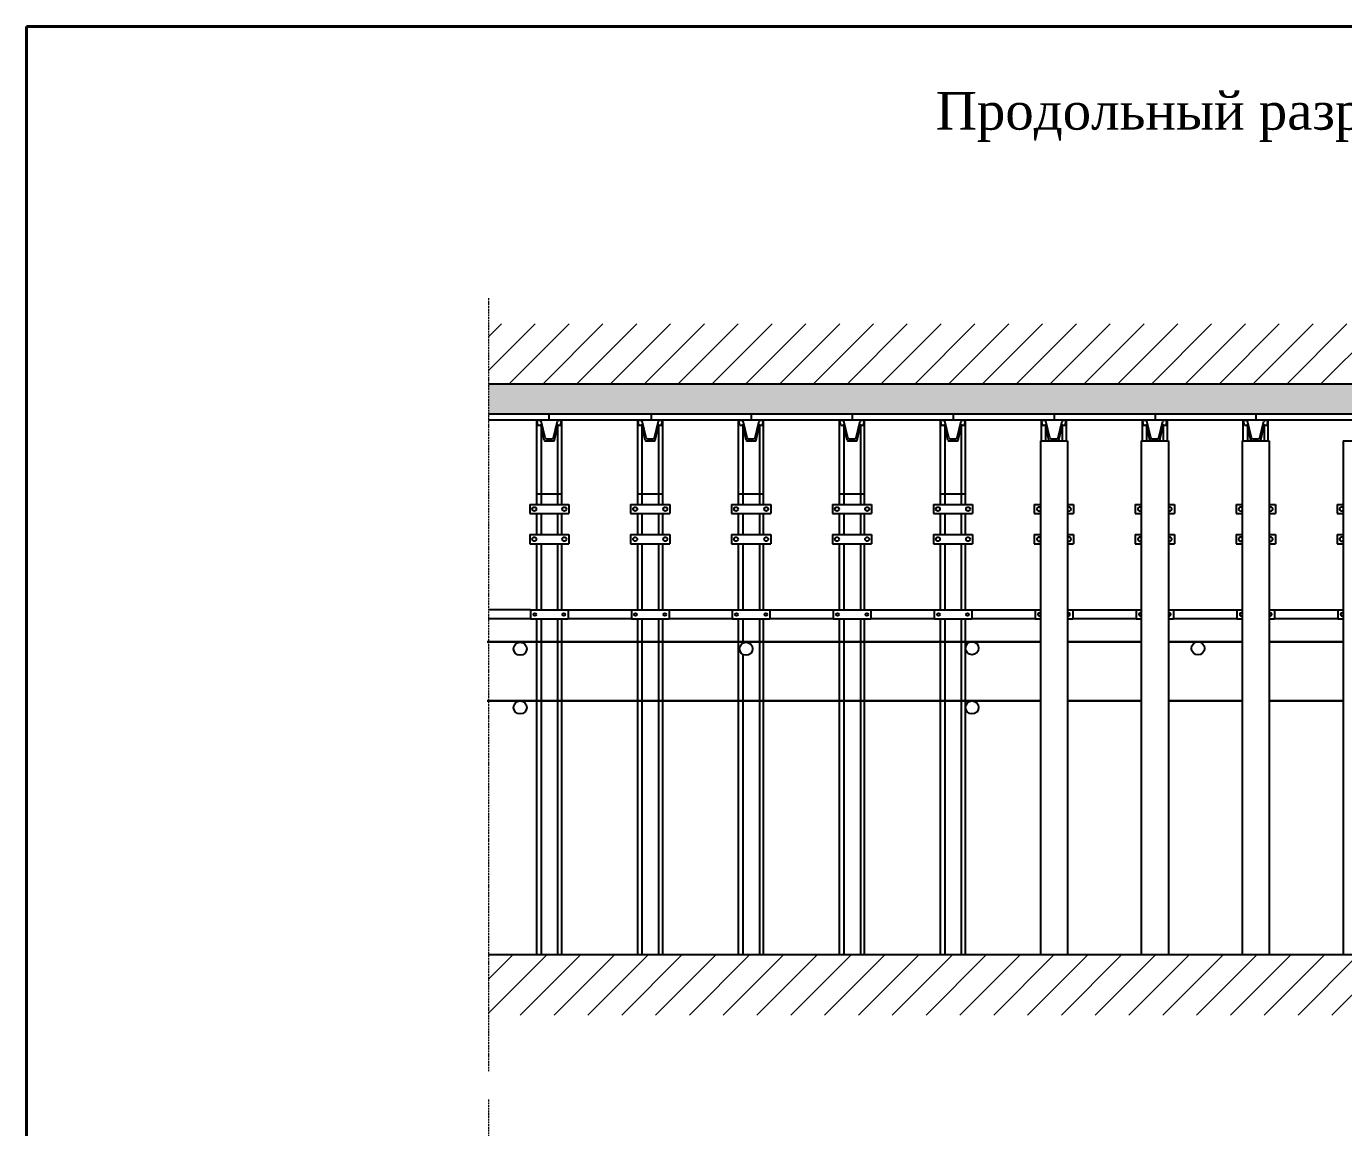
# Model space of a CAD drawing. Header units: millimetres. Extents: x -46762 to 161452, y -66984 to 31524.
# Drawn here: x -46762 to -38017, y 11170 to 18483 of the extents above; entities that cross this region are included whole.
import ezdxf

# ---------------------------------------------------------------- set-up
doc = ezdxf.new("R2010")
doc.units = ezdxf.units.MM
doc.header["$LTSCALE"] = 0.5
doc.linetypes.add('ACAD_ISO10W100', pattern=[18, 12, -3, 0, -3])
doc.styles.get("Standard").update_dxf_attribs({"font": 'TIMES.TTF'})
pattern_1 = [(228.0128, (-73422.488, -15068.033), (-1016.0008633, -1143.0014045), [17.08605, -1691.525]), (184.9697, (-73433.9176, -15080.733), (1524.0024653, 126.9991038), [29.32025, -2902.7]), (132.5104, (-73463.1276, -15083.273), (1269.9990759, -1397.0013646), [20.6741, -2046.735]), (267.2737, (-73512.6576, -15115.023), (126.99944854, 2539.9991827), [26.70025, -2643.32]), (292.8337, (-73513.9276, -15141.693), (-635.0018028, 1524.0008665), [26.1817, -2591.99]), (357.2737, (-73503.7676, -15165.823), (-2539.9991827, 126.99944854), [26.70025, -2643.32]), (37.6942, (-73477.0976, -15167.093), (-1651.00104306, -1269.99886785), [35.3097, -3495.655]), (72.2553, (-73449.1576, -15145.503), (889.00177827, 2794.0008103), [33.336, -3300.265]), (121.4296, (-73438.9976, -15113.753), (-1016.00026176, 1650.998058), [26.79065, -2652.275]), (175.2364, (-73452.968, -15090.893), (1396.9989027, -126.9988081), [30.58565, -1498.695]), (222.3974, (-73483.4476, -15088.3528), (-1524.00004586, -1396.99818253), [39.5539, -3915.84]), (138.8141, (-73386.928, -15116.293), (-888.9994337, 761.998828), [13.50025, -1336.53]), (171.4692, (-73397.0876, -15107.403), (1650.9974798, -254.00064), [25.6841, -2542.73]), (225, (-73422.49, -15103.59), (-3e-14, -126.99991), [17.96045, -161.6445]), (203.1986, (-73431.378, -15088.353), (635.002141, 254.0011137), [9.67205, -957.53]), (291.8014, (-73440.268, -15092.163), (-127.000089, 381.000245), [13.6783, -670.24]), (30.9638, (-73435.188, -15104.863), (380.999598, 254.000198), [22.216, -718.315]), (161.5651, (-73416.138, -15093.433), (254.000116, -126.99981), [16.06435, -385.545]), (16.3895, (-73513.9276, -15092.163), (1270.0007007, 380.9992075), [22.5044, -2227.94]), (70.3462, (-73492.3376, -15085.813), (-507.9985844, -1396.9980244), [18.87995, -1869.11]), (293.1986, (-73416.138, -15068.033), (-254.0011137, 635.002141), [19.344, -947.86]), (343.6105, (-73408.5176, -15085.813), (-1270.0007007, 380.9992075), [22.5044, -2227.94]), (339.444, (-73513.928, -15170.903), (-635.000788, 253.999692), [21.70175, -1063.385]), (294.7751, (-73493.608, -15178.523), (-634.9985202, 1396.9993513), [18.1836, -1800.18]), (66.8014, (-73414.868, -15195.033), (254.0011137, 635.002141), [19.344, -947.86]), (17.354, (-73407.2476, -15177.253), (-1651.0000891, -507.9992338), [21.28915, -2107.62]), (69.444, (-73477.098, -15195.033), (-253.999692, -635.000788), [10.8509, -1074.24]), (101.3099, (-73422.488, -15195.033), (-126.999373, 507.998373), [6.47575, -641.1]), (165.9638, (-73423.758, -15188.683), (381.000268, -126.99978), [26.1817, -497.4525]), (186.009, (-73449.1576, -15182.333), (1269.9981272, 126.9997034), [24.26335, -2402.07]), (303.6901, (-73435.188, -15116.293), (-127.000044, 253.999755), [18.3162, -439.589]), (353.1572, (-73425.0276, -15131.533), (2159.00089283, -254.0011376), [31.97785, -3165.8]), (60.9454, (-73393.278, -15135.343), (-507.9988183, -888.9978805), [13.0754, -1294.47]), (90, (-73386.93, -15123.91), (-127, 127), [7.62, -119.38]), (120.2564, (-73451.698, -15178.523), (507.9989233, -888.9995516), [17.64335, -1746.695]), (48.0128, (-73460.588, -15163.283), (1016.0008633, 1143.0014045), [34.17215, -1674.44]), (0, (-73437.73, -15137.88), (127, 127), [33.02, -93.98]), (325.3048, (-73404.7076, -15137.883), (-1269.9977995, 889.0000845), [20.0805, -1987.965]), (254.0546, (-73388.198, -15149.313), (-127.000324, -508.00121), [18.49145, -906.085]), (207.646, (-73393.2776, -15167.093), (-2412.99915245, -1270.00079874), [30.10725, -2980.625]), (175.4261, (-73419.9476, -15181.063), (-1651.00038024, 126.99938556), [31.85145, -3153.29]), (175.4261, (-73419.9476, -15181.063), (-1651.00038024, 126.99938556), [31.85145, -3153.29])]
pattern_2 = [(45, (-73513.93, -15195.03), (-112.2532, 112.2532), [])]

msp = doc.modelspace()

# ---------------------------------------------------------------- hatches: boundary and pattern name
at = {"lineweight": 9, "ltscale": 2}
h = msp.add_hatch(dxfattribs=at)
h.set_pattern_fill('ANSI31', color=256, scale=50, style=0)
h.set_pattern_definition(pattern_2)
h.paths.add_polyline_path([(-39940.34, 16506.98), (-43693.73, 16506.98), (-43693.73, 16106.98), (-39940.34, 16106.98)])
h = msp.add_hatch(dxfattribs=at)
h.set_pattern_fill('ANSI31', color=256, scale=50, style=0)
h.set_pattern_definition(pattern_2)
h.paths.add_polyline_path([(-35252.91, 16506.98), (-39940.34, 16506.98), (-39940.34, 16106.98), (-35252.91, 16106.98)])
h = msp.add_hatch(dxfattribs=at)
h.set_pattern_fill('GRAVEL', color=256, scale=5, style=0)
h.set_pattern_definition(pattern_1)
h.paths.add_polyline_path([(-39940.34, 16106.98), (-43693.73, 16106.98), (-43693.73, 15906.98), (-39940.34, 15906.98)])
h = msp.add_hatch(dxfattribs=at)
h.set_pattern_fill('GRAVEL', color=256, scale=5, style=0)
h.set_pattern_definition(pattern_1)
h.paths.add_polyline_path([(-35252.91, 16106.98), (-39940.34, 16106.98), (-39940.34, 15906.98), (-35252.91, 15906.98)])
h = msp.add_hatch(dxfattribs=at)
h.set_pattern_fill('ANSI31', color=256, scale=50, style=0)
h.set_pattern_definition(pattern_2)
h.paths.add_polyline_path([(-35837.59, 12316.98), (-43693.73, 12316.98), (-43693.73, 11916.98), (-35837.59, 11916.98)])

# ---------------------------------------------------------------- linework, layer by layer
at = {"lineweight": 40}
for q in [(-18022.98, 18482.97), (-46762.33, -330.51)]:
    msp.add_line((-46762.33, 18482.97), q, dxfattribs=at)
at = {"linetype": 'ACAD_ISO10W100', "lineweight": 15, "ltscale": 2}
for p, q in [((-43693.73, 16679.03), (-43693.73, 11540.35)), ((-43693.73, 11356.09), (-43693.73, 3654.26))]:
    msp.add_line(p, q, dxfattribs=at)
at = {"ltscale": 2}
for p, q in [((-33844.82, 16106.98), (-43693.73, 16106.98)), ((-33908.96, 15906.98), (-43693.73, 15906.98)), ((-33827.59, 15866.98), (-43693.73, 15866.98)), ((-43293.85, 15906.98), (-43293.85, 15866.98)), ((-42615.27, 15906.98), (-42615.27, 15866.98)), ((-41950.9, 15906.98), (-41950.9, 15866.98)), ((-41280.49, 15906.98), (-41280.49, 15866.98)), ((-40609.96, 15906.98), (-40609.96, 15866.98)), ((-39939.29, 15906.98), (-39939.29, 15866.98)), ((-39269.29, 15906.98), (-39269.29, 15866.98)), ((-38599.29, 15906.98), (-38599.29, 15866.98)), ((-40030.59, 15729.98), (-40030.59, 12316.98)), ((-40030.59, 15729.98), (-39850.59, 15729.98)), ((-39850.59, 15729.98), (-39850.59, 12316.98)), ((-39360.59, 15729.98), (-39360.59, 12316.98)), ((-39360.59, 15729.98), (-39180.59, 15729.98)), ((-39180.59, 15729.98), (-39180.59, 12316.98)), ((-38690.59, 15729.98), (-38690.59, 12316.98)), ((-38690.59, 15729.98), (-38510.59, 15729.98)), ((-38510.59, 15729.98), (-38510.59, 12316.98)), ((-38020.59, 15729.98), (-38020.59, 12316.98)), ((-38020.59, 15729.98), (-37840.59, 15729.98)), ((-43415.59, 14607.82), (-43693.73, 14607.82)), ((-43415.59, 14547.82), (-43693.73, 14547.82)), ((-33343.78, 12316.98), (-43693.73, 12316.98))]:
    msp.add_line(p, q, dxfattribs=at)
for p, q in [((-43373.59, 15307.82), (-43373.59, 15866.98)), ((-43373.59, 15866.98), (-43350.32, 15866.98)), ((-43366.09, 15834.98), (-43373.54, 15866.98)), ((-43366.09, 15834.98), (-43350.44, 15834.98)), ((-43345.59, 15832.51), (-43345.59, 15307.82)), ((-43324.1, 15734.73), (-43344.57, 15830.24)), ((-43317.91, 15751.42), (-43344.48, 15862.38)), ((-43263.26, 15751.42), (-43236.69, 15862.38)), ((-43257.07, 15734.73), (-43236.6, 15830.24)), ((-43235.59, 15832.51), (-43235.59, 15307.82)), ((-43230.85, 15866.98), (-43207.59, 15866.98)), ((-43230.73, 15834.98), (-43215.16, 15834.98)), ((-43215.16, 15834.98), (-43207.74, 15866.98)), ((-43207.59, 15307.82), (-43207.59, 15866.98)), ((-42703.59, 15866.98), (-42680.32, 15866.98)), ((-42703.59, 15307.82), (-42703.59, 15866.98)), ((-42696.09, 15834.98), (-42703.54, 15866.98)), ((-42696.09, 15834.98), (-42680.44, 15834.98)), ((-42675.59, 15832.51), (-42675.59, 15307.82)), ((-42654.1, 15734.73), (-42674.57, 15830.24)), ((-42647.91, 15751.42), (-42674.48, 15862.38)), ((-42593.26, 15751.42), (-42566.69, 15862.38)), ((-42587.07, 15734.73), (-42566.6, 15830.24)), ((-42565.59, 15832.51), (-42565.59, 15307.82)), ((-42560.85, 15866.98), (-42537.59, 15866.98)), ((-42560.73, 15834.98), (-42545.16, 15834.98)), ((-42545.16, 15834.98), (-42537.74, 15866.98)), ((-42537.59, 15307.82), (-42537.59, 15866.98)), ((-42033.59, 15866.98), (-42010.32, 15866.98)), ((-42033.59, 15307.82), (-42033.59, 15866.98)), ((-42026.09, 15834.98), (-42033.54, 15866.98)), ((-42026.09, 15834.98), (-42010.44, 15834.98)), ((-42005.59, 15832.51), (-42005.59, 15307.82)), ((-41984.1, 15734.73), (-42004.57, 15830.24)), ((-41977.91, 15751.42), (-42004.48, 15862.38)), ((-41923.26, 15751.42), (-41896.69, 15862.38)), ((-41917.07, 15734.73), (-41896.6, 15830.24)), ((-41895.59, 15832.51), (-41895.59, 15307.82)), ((-41890.85, 15866.98), (-41867.59, 15866.98)), ((-41890.73, 15834.98), (-41875.16, 15834.98)), ((-41875.16, 15834.98), (-41867.74, 15866.98)), ((-41867.59, 15307.82), (-41867.59, 15866.98)), ((-41363.59, 15866.98), (-41340.32, 15866.98)), ((-41363.59, 15307.82), (-41363.59, 15866.98)), ((-41356.09, 15834.98), (-41363.54, 15866.98)), ((-41356.09, 15834.98), (-41340.44, 15834.98)), ((-41335.59, 15832.51), (-41335.59, 15307.82)), ((-41314.1, 15734.73), (-41334.57, 15830.24)), ((-41307.91, 15751.42), (-41334.48, 15862.38)), ((-41253.26, 15751.42), (-41226.69, 15862.38)), ((-41247.07, 15734.73), (-41226.6, 15830.24)), ((-41225.59, 15832.51), (-41225.59, 15307.82)), ((-41220.85, 15866.98), (-41197.59, 15866.98)), ((-41220.73, 15834.98), (-41205.16, 15834.98)), ((-41205.16, 15834.98), (-41197.74, 15866.98)), ((-41197.59, 15307.82), (-41197.59, 15866.98)), ((-40693.59, 15866.98), (-40670.32, 15866.98)), ((-40693.59, 15307.82), (-40693.59, 15866.98)), ((-40686.09, 15834.98), (-40693.54, 15866.98)), ((-40686.09, 15834.98), (-40670.44, 15834.98)), ((-40665.59, 15832.51), (-40665.59, 15307.82)), ((-40644.1, 15734.73), (-40664.57, 15830.24)), ((-40637.91, 15751.42), (-40664.48, 15862.38)), ((-40583.26, 15751.42), (-40556.69, 15862.38)), ((-40577.07, 15734.73), (-40556.6, 15830.24)), ((-40555.59, 15832.51), (-40555.59, 15307.82)), ((-40550.85, 15866.98), (-40527.59, 15866.98)), ((-40550.73, 15834.98), (-40535.16, 15834.98)), ((-40535.16, 15834.98), (-40527.74, 15866.98)), ((-40527.59, 15307.82), (-40527.59, 15866.98)), ((-40023.59, 15866.98), (-40000.32, 15866.98)), ((-40023.59, 15729.98), (-40023.59, 15866.98)), ((-40016.09, 15834.98), (-40023.54, 15866.98)), ((-40016.09, 15834.98), (-40000.44, 15834.98)), ((-39995.59, 15832.51), (-39995.59, 15729.98)), ((-39974.1, 15734.73), (-39994.57, 15830.24)), ((-39967.91, 15751.42), (-39994.48, 15862.38)), ((-39913.26, 15751.42), (-39886.69, 15862.38)), ((-39907.07, 15734.73), (-39886.6, 15830.24)), ((-39885.59, 15832.51), (-39885.59, 15729.98)), ((-39880.85, 15866.98), (-39857.59, 15866.98)), ((-39880.73, 15834.98), (-39865.16, 15834.98)), ((-39865.16, 15834.98), (-39857.74, 15866.98)), ((-39857.59, 15729.98), (-39857.59, 15866.98)), ((-39353.59, 15866.98), (-39330.32, 15866.98)), ((-39353.59, 15729.98), (-39353.59, 15866.98)), ((-39346.09, 15834.98), (-39353.54, 15866.98)), ((-39346.09, 15834.98), (-39330.44, 15834.98)), ((-39325.59, 15832.51), (-39325.59, 15729.98)), ((-39304.1, 15734.73), (-39324.57, 15830.24)), ((-39297.91, 15751.42), (-39324.48, 15862.38)), ((-39243.26, 15751.42), (-39216.69, 15862.38)), ((-39237.07, 15734.73), (-39216.6, 15830.24)), ((-39215.59, 15832.51), (-39215.59, 15729.98)), ((-39210.85, 15866.98), (-39187.59, 15866.98)), ((-39210.73, 15834.98), (-39195.16, 15834.98)), ((-39195.16, 15834.98), (-39187.74, 15866.98)), ((-39187.59, 15729.98), (-39187.59, 15866.98)), ((-38683.59, 15866.98), (-38660.32, 15866.98)), ((-38683.59, 15729.98), (-38683.59, 15866.98)), ((-38676.09, 15834.98), (-38683.54, 15866.98)), ((-38676.09, 15834.98), (-38660.44, 15834.98)), ((-38655.59, 15832.51), (-38655.59, 15729.98)), ((-38634.1, 15734.73), (-38654.57, 15830.24)), ((-38627.91, 15751.42), (-38654.48, 15862.38)), ((-38573.26, 15751.42), (-38546.69, 15862.38)), ((-38567.07, 15734.73), (-38546.6, 15830.24)), ((-38545.59, 15832.51), (-38545.59, 15729.98)), ((-38540.85, 15866.98), (-38517.59, 15866.98)), ((-38540.73, 15834.98), (-38525.16, 15834.98)), ((-38525.16, 15834.98), (-38517.74, 15866.98)), ((-38517.59, 15729.98), (-38517.59, 15866.98)), ((-43307.21, 15742.98), (-43273.96, 15742.98)), ((-42637.21, 15742.98), (-42603.96, 15742.98)), ((-41967.21, 15742.98), (-41933.96, 15742.98)), ((-41297.21, 15742.98), (-41263.96, 15742.98)), ((-40627.21, 15742.98), (-40593.96, 15742.98)), ((-39957.21, 15742.98), (-39923.96, 15742.98)), ((-39287.21, 15742.98), (-39253.96, 15742.98)), ((-38617.21, 15742.98), (-38583.96, 15742.98)), ((-43318.23, 15729.98), (-43262.94, 15729.98)), ((-42648.23, 15729.98), (-42592.94, 15729.98)), ((-41978.23, 15729.98), (-41922.94, 15729.98)), ((-41308.23, 15729.98), (-41252.94, 15729.98)), ((-40638.23, 15729.98), (-40582.94, 15729.98)), ((-39968.23, 15729.98), (-39912.94, 15729.98)), ((-39298.23, 15729.98), (-39242.94, 15729.98)), ((-38628.23, 15729.98), (-38572.94, 15729.98)), ((-43420.59, 15307.82), (-43420.59, 15247.82)), ((-43420.59, 15307.82), (-43160.59, 15307.82)), ((-43373.59, 15377.82), (-43207.59, 15377.82)), ((-43160.59, 15307.82), (-43160.59, 15247.82)), ((-42750.59, 15307.82), (-42490.59, 15307.82)), ((-42750.59, 15307.82), (-42750.59, 15247.82)), ((-42703.59, 15377.82), (-42537.59, 15377.82)), ((-42490.59, 15307.82), (-42490.59, 15247.82)), ((-42080.59, 15307.82), (-41820.59, 15307.82)), ((-42080.59, 15307.82), (-42080.59, 15247.82)), ((-42033.59, 15377.82), (-41867.59, 15377.82)), ((-41820.59, 15307.82), (-41820.59, 15247.82)), ((-41410.59, 15307.82), (-41150.59, 15307.82)), ((-41410.59, 15307.82), (-41410.59, 15247.82)), ((-41363.59, 15377.82), (-41197.59, 15377.82)), ((-41150.59, 15307.82), (-41150.59, 15247.82)), ((-40740.59, 15307.82), (-40480.59, 15307.82)), ((-40740.59, 15307.82), (-40740.59, 15247.82)), ((-40693.59, 15377.82), (-40527.59, 15377.82)), ((-40480.59, 15307.82), (-40480.59, 15247.82)), ((-40070.59, 15307.82), (-40030.59, 15307.82)), ((-40070.59, 15307.82), (-40070.59, 15247.82)), ((-39850.59, 15307.82), (-39810.59, 15307.82)), ((-39810.59, 15307.82), (-39810.59, 15247.82)), ((-39400.59, 15307.82), (-39360.59, 15307.82)), ((-39400.59, 15307.82), (-39400.59, 15247.82)), ((-39180.59, 15307.82), (-39140.59, 15307.82)), ((-39140.59, 15307.82), (-39140.59, 15247.82)), ((-38730.59, 15307.82), (-38690.59, 15307.82)), ((-38730.59, 15307.82), (-38730.59, 15247.82)), ((-38510.59, 15307.82), (-38470.59, 15307.82)), ((-38470.59, 15307.82), (-38470.59, 15247.82)), ((-38060.59, 15307.82), (-38020.59, 15307.82)), ((-38060.59, 15307.82), (-38060.59, 15247.82)), ((-43420.59, 15247.82), (-43160.59, 15247.82)), ((-43373.59, 15107.82), (-43373.59, 15247.82)), ((-43345.59, 15247.82), (-43345.59, 15107.82)), ((-43235.59, 15247.82), (-43235.59, 15107.82)), ((-43207.59, 15107.82), (-43207.59, 15247.82)), ((-42750.59, 15247.82), (-42490.59, 15247.82)), ((-42703.59, 15107.82), (-42703.59, 15247.82)), ((-42675.59, 15247.82), (-42675.59, 15107.82)), ((-42565.59, 15247.82), (-42565.59, 15107.82)), ((-42537.59, 15107.82), (-42537.59, 15247.82)), ((-42080.59, 15247.82), (-41820.59, 15247.82)), ((-42033.59, 15107.82), (-42033.59, 15247.82)), ((-42005.59, 15247.82), (-42005.59, 15107.82)), ((-41895.59, 15247.82), (-41895.59, 15107.82)), ((-41867.59, 15107.82), (-41867.59, 15247.82)), ((-41410.59, 15247.82), (-41150.59, 15247.82)), ((-41363.59, 15107.82), (-41363.59, 15247.82)), ((-41335.59, 15247.82), (-41335.59, 15107.82)), ((-41225.59, 15247.82), (-41225.59, 15107.82)), ((-41197.59, 15107.82), (-41197.59, 15247.82)), ((-40740.59, 15247.82), (-40480.59, 15247.82)), ((-40693.59, 15107.82), (-40693.59, 15247.82)), ((-40665.59, 15247.82), (-40665.59, 15107.82)), ((-40555.59, 15247.82), (-40555.59, 15107.82)), ((-40527.59, 15107.82), (-40527.59, 15247.82)), ((-40070.59, 15247.82), (-40030.59, 15247.82)), ((-39850.59, 15247.82), (-39810.59, 15247.82)), ((-39400.59, 15247.82), (-39360.59, 15247.82)), ((-39180.59, 15247.82), (-39140.59, 15247.82)), ((-38730.59, 15247.82), (-38690.59, 15247.82)), ((-38510.59, 15247.82), (-38470.59, 15247.82)), ((-38060.59, 15247.82), (-38020.59, 15247.82)), ((-43420.59, 15107.82), (-43420.59, 15047.82)), ((-43420.59, 15107.82), (-43160.59, 15107.82)), ((-43420.59, 15047.82), (-43160.59, 15047.82)), ((-43373.59, 14607.82), (-43373.59, 15047.82)), ((-43345.59, 15047.82), (-43345.59, 14607.82)), ((-43235.59, 15047.82), (-43235.59, 14607.82)), ((-43207.59, 14607.82), (-43207.59, 15047.82)), ((-43160.59, 15107.82), (-43160.59, 15047.82)), ((-42750.59, 15107.82), (-42490.59, 15107.82)), ((-42750.59, 15107.82), (-42750.59, 15047.82)), ((-42750.59, 15047.82), (-42490.59, 15047.82)), ((-42703.59, 14607.82), (-42703.59, 15047.82)), ((-42675.59, 15047.82), (-42675.59, 14607.82)), ((-42565.59, 15047.82), (-42565.59, 14607.82)), ((-42537.59, 14607.82), (-42537.59, 15047.82)), ((-42490.59, 15107.82), (-42490.59, 15047.82)), ((-42080.59, 15107.82), (-41820.59, 15107.82)), ((-42080.59, 15107.82), (-42080.59, 15047.82)), ((-42080.59, 15047.82), (-41820.59, 15047.82)), ((-42033.59, 14607.82), (-42033.59, 15047.82)), ((-42005.59, 15047.82), (-42005.59, 14607.82)), ((-41895.59, 15047.82), (-41895.59, 14607.82)), ((-41867.59, 14607.82), (-41867.59, 15047.82)), ((-41820.59, 15107.82), (-41820.59, 15047.82)), ((-41410.59, 15107.82), (-41150.59, 15107.82)), ((-41410.59, 15107.82), (-41410.59, 15047.82)), ((-41410.59, 15047.82), (-41150.59, 15047.82)), ((-41363.59, 14607.82), (-41363.59, 15047.82)), ((-41335.59, 15047.82), (-41335.59, 14607.82)), ((-41225.59, 15047.82), (-41225.59, 14607.82)), ((-41197.59, 14607.82), (-41197.59, 15047.82)), ((-41150.59, 15107.82), (-41150.59, 15047.82)), ((-40740.59, 15107.82), (-40480.59, 15107.82)), ((-40740.59, 15107.82), (-40740.59, 15047.82)), ((-40740.59, 15047.82), (-40480.59, 15047.82)), ((-40693.59, 14607.82), (-40693.59, 15047.82)), ((-40665.59, 15047.82), (-40665.59, 14607.82)), ((-40555.59, 15047.82), (-40555.59, 14607.82)), ((-40527.59, 14607.82), (-40527.59, 15047.82)), ((-40480.59, 15107.82), (-40480.59, 15047.82)), ((-40070.59, 15107.82), (-40030.59, 15107.82)), ((-40070.59, 15107.82), (-40070.59, 15047.82)), ((-40070.59, 15047.82), (-40030.59, 15047.82)), ((-39850.59, 15107.82), (-39810.59, 15107.82)), ((-39850.59, 15047.82), (-39810.59, 15047.82)), ((-39810.59, 15107.82), (-39810.59, 15047.82)), ((-39400.59, 15107.82), (-39360.59, 15107.82)), ((-39400.59, 15107.82), (-39400.59, 15047.82)), ((-39400.59, 15047.82), (-39360.59, 15047.82)), ((-39180.59, 15107.82), (-39140.59, 15107.82)), ((-39180.59, 15047.82), (-39140.59, 15047.82)), ((-39140.59, 15107.82), (-39140.59, 15047.82)), ((-38730.59, 15107.82), (-38690.59, 15107.82)), ((-38730.59, 15107.82), (-38730.59, 15047.82)), ((-38730.59, 15047.82), (-38690.59, 15047.82)), ((-38510.59, 15107.82), (-38470.59, 15107.82)), ((-38510.59, 15047.82), (-38470.59, 15047.82)), ((-38470.59, 15107.82), (-38470.59, 15047.82)), ((-38060.59, 15107.82), (-38020.59, 15107.82)), ((-38060.59, 15107.82), (-38060.59, 15047.82)), ((-38060.59, 15047.82), (-38020.59, 15047.82)), ((-43415.59, 14607.82), (-43415.59, 14547.82)), ((-43415.59, 14607.82), (-43165.59, 14607.82)), ((-43165.59, 14607.82), (-43165.59, 14547.82)), ((-42745.59, 14607.82), (-42495.59, 14607.82)), ((-42745.59, 14607.82), (-42745.59, 14547.82)), ((-42495.59, 14607.82), (-42495.59, 14547.82)), ((-42075.59, 14607.82), (-41825.59, 14607.82)), ((-42075.59, 14607.82), (-42075.59, 14547.82)), ((-41825.59, 14607.82), (-41825.59, 14547.82)), ((-41405.59, 14607.82), (-41155.59, 14607.82)), ((-41405.59, 14607.82), (-41405.59, 14547.82)), ((-41155.59, 14607.82), (-41155.59, 14547.82)), ((-40735.59, 14607.82), (-40485.59, 14607.82)), ((-40735.59, 14607.82), (-40735.59, 14547.82)), ((-40485.59, 14607.82), (-40485.59, 14547.82)), ((-40065.59, 14607.82), (-40030.59, 14607.82)), ((-40065.59, 14607.82), (-40065.59, 14547.82)), ((-39850.59, 14607.82), (-39815.59, 14607.82)), ((-39815.59, 14607.82), (-39815.59, 14547.82)), ((-39395.59, 14607.82), (-39360.59, 14607.82)), ((-39395.59, 14607.82), (-39395.59, 14547.82)), ((-39180.59, 14607.82), (-39145.59, 14607.82)), ((-39145.59, 14607.82), (-39145.59, 14547.82)), ((-38725.59, 14607.82), (-38690.59, 14607.82)), ((-38725.59, 14607.82), (-38725.59, 14547.82)), ((-38510.59, 14607.82), (-38475.59, 14607.82)), ((-38475.59, 14607.82), (-38475.59, 14547.82)), ((-38055.59, 14607.82), (-38020.59, 14607.82)), ((-38055.59, 14607.82), (-38055.59, 14547.82)), ((-43415.59, 14547.82), (-43165.59, 14547.82)), ((-43373.59, 12316.98), (-43373.59, 14547.82)), ((-43345.59, 14547.82), (-43345.59, 12316.98)), ((-43235.59, 14547.82), (-43235.59, 12316.98)), ((-43207.59, 12316.98), (-43207.59, 14547.82)), ((-42745.59, 14547.82), (-42495.59, 14547.82)), ((-42703.59, 12316.98), (-42703.59, 14547.82)), ((-42675.59, 14547.82), (-42675.59, 12316.98)), ((-42565.59, 14547.82), (-42565.59, 12316.98)), ((-42537.59, 12316.98), (-42537.59, 14547.82)), ((-42075.59, 14547.82), (-41825.59, 14547.82)), ((-42033.59, 12316.98), (-42033.59, 14547.82)), ((-42005.59, 14547.82), (-42005.59, 14387.79)), ((-41895.59, 14547.82), (-41895.59, 12316.98)), ((-41867.59, 12316.98), (-41867.59, 14547.82)), ((-41405.59, 14547.82), (-41155.59, 14547.82)), ((-41363.59, 12316.98), (-41363.59, 14547.82)), ((-41335.59, 14547.82), (-41335.59, 12316.98)), ((-41225.59, 14547.82), (-41225.59, 12316.98)), ((-41197.59, 12316.98), (-41197.59, 14547.82)), ((-40735.59, 14547.82), (-40485.59, 14547.82)), ((-40693.59, 12316.98), (-40693.59, 14547.82)), ((-40665.59, 14547.82), (-40665.59, 12316.98)), ((-40555.59, 14547.82), (-40555.59, 12316.98)), ((-40527.59, 12316.98), (-40527.59, 14547.82)), ((-40065.59, 14547.82), (-40030.59, 14547.82)), ((-39850.59, 14547.82), (-39815.59, 14547.82)), ((-39395.59, 14547.82), (-39360.59, 14547.82)), ((-39180.59, 14547.82), (-39145.59, 14547.82)), ((-38725.59, 14547.82), (-38690.59, 14547.82)), ((-38510.59, 14547.82), (-38475.59, 14547.82)), ((-38055.59, 14547.82), (-38020.59, 14547.82)), ((-42005.59, 14312.22), (-42005.59, 13613.14)), ((-42005.59, 14312.22), (-42005.59, 12316.98))]:
    msp.add_line(p, q)
at = {"ltscale": 0.05}
for p, q in [((-43165.59, 14607.82), (-42745.59, 14607.82)), ((-42495.59, 14607.82), (-42075.59, 14607.82)), ((-41825.59, 14607.82), (-41405.59, 14607.82)), ((-41155.59, 14607.82), (-40735.59, 14607.82)), ((-40485.59, 14607.82), (-40065.59, 14607.82)), ((-39815.59, 14607.82), (-39395.59, 14607.82)), ((-39145.59, 14607.82), (-38725.59, 14607.82)), ((-38475.59, 14607.82), (-38055.59, 14607.82)), ((-42745.59, 14547.82), (-43165.59, 14547.82)), ((-42075.59, 14547.82), (-42495.59, 14547.82)), ((-41405.59, 14547.82), (-41825.59, 14547.82)), ((-40735.59, 14547.82), (-41155.59, 14547.82)), ((-40065.59, 14547.82), (-40485.59, 14547.82)), ((-39395.59, 14547.82), (-39815.59, 14547.82)), ((-38725.59, 14547.82), (-39145.59, 14547.82)), ((-38055.59, 14547.82), (-38475.59, 14547.82))]:
    msp.add_line(p, q, dxfattribs=at)
at = {"lineweight": 30, "ltscale": 2}
for p, q in [((-40030.59, 14396.34), (-43702.22, 14396.34)), ((-39360.59, 14396.34), (-39850.59, 14396.34)), ((-38690.59, 14396.34), (-39180.59, 14396.34)), ((-38020.59, 14396.34), (-38510.59, 14396.34)), ((-40030.59, 14003.98), (-43702.22, 14003.98)), ((-39360.59, 14003.98), (-39850.59, 14003.98)), ((-38690.59, 14003.98), (-39180.59, 14003.98)), ((-38020.59, 14003.98), (-38510.59, 14003.98))]:
    msp.add_line(p, q, dxfattribs=at)
for centre, radius in [((-43390.59, 15277.82), 13.5), ((-43190.59, 15277.82), 13.5), ((-42720.59, 15277.82), 13.5), ((-42520.59, 15277.82), 13.5), ((-42050.59, 15277.82), 13.5), ((-41850.59, 15277.82), 13.5), ((-41380.59, 15277.82), 13.5), ((-41180.59, 15277.82), 13.5), ((-40710.59, 15277.82), 13.5), ((-40510.59, 15277.82), 13.5), ((-43390.59, 15077.82), 13.5), ((-43190.59, 15077.82), 13.5), ((-42720.59, 15077.82), 13.5), ((-42520.59, 15077.82), 13.5), ((-42050.59, 15077.82), 13.5), ((-41850.59, 15077.82), 13.5), ((-41380.59, 15077.82), 13.5), ((-41180.59, 15077.82), 13.5), ((-40710.59, 15077.82), 13.5), ((-40510.59, 15077.82), 13.5), ((-43387.59, 14577.82), 9.5), ((-43193.59, 14577.82), 9.5), ((-42717.59, 14577.82), 9.5), ((-42523.59, 14577.82), 9.5), ((-42047.59, 14577.82), 9.5), ((-41853.59, 14577.82), 9.5), ((-41377.59, 14577.82), 9.5), ((-41183.59, 14577.82), 9.5), ((-40707.59, 14577.82), 9.5), ((-40513.59, 14577.82), 9.5)]:
    msp.add_circle(centre, radius)
at = {"ltscale": 2}
for centre in [(-43484.03, 14350.27), (-41984.03, 14350), (-40484.03, 14353.3), (-38984.03, 14352.84), (-43484.03, 13960.48), (-40484.03, 13960.48)]:
    msp.add_circle(centre, 43.5, dxfattribs=at)
for centre, radius, start, end in [((-43350.44, 15828.98), 6, 12.094757, 90), ((-43350.32, 15860.98), 6, 13.469517, 90), ((-43230.85, 15860.98), 6, 90, 166.530483), ((-43230.73, 15828.98), 6, 90, 167.905243), ((-42680.44, 15828.98), 6, 12.094757, 90), ((-42680.32, 15860.98), 6, 13.469517, 90), ((-42560.85, 15860.98), 6, 90, 166.530483), ((-42560.73, 15828.98), 6, 90, 167.905243), ((-42010.44, 15828.98), 6, 12.094757, 90), ((-42010.32, 15860.98), 6, 13.469517, 90), ((-41890.85, 15860.98), 6, 90, 166.530483), ((-41890.73, 15828.98), 6, 90, 167.905243), ((-41340.44, 15828.98), 6, 12.094757, 90), ((-41340.32, 15860.98), 6, 13.469517, 90), ((-41220.85, 15860.98), 6, 90, 166.530483), ((-41220.73, 15828.98), 6, 90, 167.905243), ((-40670.44, 15828.98), 6, 12.094757, 90), ((-40670.32, 15860.98), 6, 13.469517, 90), ((-40550.85, 15860.98), 6, 90, 166.530483), ((-40550.73, 15828.98), 6, 90, 167.905243), ((-40000.44, 15828.98), 6, 12.094757, 90), ((-40000.32, 15860.98), 6, 13.469517, 90), ((-39880.85, 15860.98), 6, 90, 166.530483), ((-39880.73, 15828.98), 6, 90, 167.905243), ((-39330.44, 15828.98), 6, 12.094757, 90), ((-39330.32, 15860.98), 6, 13.469517, 90), ((-39210.85, 15860.98), 6, 90, 166.530483), ((-39210.73, 15828.98), 6, 90, 167.905243), ((-38660.44, 15828.98), 6, 12.094757, 90), ((-38660.32, 15860.98), 6, 13.469517, 90), ((-38540.85, 15860.98), 6, 90, 166.530483), ((-38540.73, 15828.98), 6, 90, 167.905243), ((-43307.21, 15753.98), 11, 193.469517, 270), ((-43273.96, 15753.98), 11, 270, 346.530483), ((-42637.21, 15753.98), 11, 193.469517, 270), ((-42603.96, 15753.98), 11, 270, 346.530483), ((-41967.21, 15753.98), 11, 193.469517, 270), ((-41933.96, 15753.98), 11, 270, 346.530483), ((-41297.21, 15753.98), 11, 193.469517, 270), ((-41263.96, 15753.98), 11, 270, 346.530483), ((-40627.21, 15753.98), 11, 193.469517, 270), ((-40593.96, 15753.98), 11, 270, 346.530483), ((-39957.21, 15753.98), 11, 193.469517, 270), ((-39923.96, 15753.98), 11, 270, 346.530483), ((-39287.21, 15753.98), 11, 193.469517, 270), ((-39253.96, 15753.98), 11, 270, 346.530483), ((-38617.21, 15753.98), 11, 193.469517, 270), ((-38583.96, 15753.98), 11, 270, 346.530483), ((-43318.23, 15735.98), 6, 192.094757, 270), ((-43262.94, 15735.98), 6, 270, 347.905243), ((-42648.23, 15735.98), 6, 192.094757, 270), ((-42592.94, 15735.98), 6, 270, 347.905243), ((-41978.23, 15735.98), 6, 192.094757, 270), ((-41922.94, 15735.98), 6, 270, 347.905243), ((-41308.23, 15735.98), 6, 192.094757, 270), ((-41252.94, 15735.98), 6, 270, 347.905243), ((-40638.23, 15735.98), 6, 192.094757, 270), ((-40582.94, 15735.98), 6, 270, 347.905243), ((-39968.23, 15735.98), 6, 192.094757, 270), ((-39912.94, 15735.98), 6, 270, 347.905243), ((-39298.23, 15735.98), 6, 192.094757, 270), ((-39242.94, 15735.98), 6, 270, 347.905243), ((-38628.23, 15735.98), 6, 192.094757, 270), ((-38572.94, 15735.98), 6, 270, 347.905243), ((-40040.59, 15277.82), 13.5, 42.205446, 317.794554), ((-39840.59, 15277.82), 13.5, 222.205446, 137.794554), ((-39370.59, 15277.82), 13.5, 42.205446, 317.794554), ((-39170.59, 15277.82), 13.5, 222.205446, 137.794554), ((-38700.59, 15277.82), 13.5, 42.205446, 317.794554), ((-38500.59, 15277.82), 13.5, 222.205446, 137.794554), ((-38030.59, 15277.82), 13.5, 42.205446, 317.794554), ((-40040.59, 15077.82), 13.5, 42.205446, 317.794554), ((-39840.59, 15077.82), 13.5, 222.205446, 137.794554), ((-39370.59, 15077.82), 13.5, 42.205446, 317.794554), ((-39170.59, 15077.82), 13.5, 222.205446, 137.794554), ((-38700.59, 15077.82), 13.5, 42.205446, 317.794554), ((-38500.59, 15077.82), 13.5, 222.205446, 137.794554), ((-38030.59, 15077.82), 13.5, 42.205446, 317.794554), ((-40037.59, 14577.82), 9.5, 42.536898, 317.463102), ((-39843.59, 14577.82), 9.5, 222.536898, 137.463102), ((-39367.59, 14577.82), 9.5, 42.536898, 317.463102), ((-39173.59, 14577.82), 9.5, 222.536898, 137.463102), ((-38697.59, 14577.82), 9.5, 42.536898, 317.463102), ((-38503.59, 14577.82), 9.5, 222.536898, 137.463102), ((-38027.59, 14577.82), 9.5, 42.536898, 317.463102)]:
    msp.add_arc(centre, radius, start, end)

# ---------------------------------------------------------------- texts
at = {"ltscale": 2, "insert": (-40724.73, 18047.04), "char_height": 250, "width": 35529.2956, "attachment_point": 1}
msp.add_mtext('{\\fTimes New Roman|b0|i0|c204|p18;Продольный разрез выработки в месте перекрепления}', dxfattribs=at)

doc.saveas('drawing.dxf')
